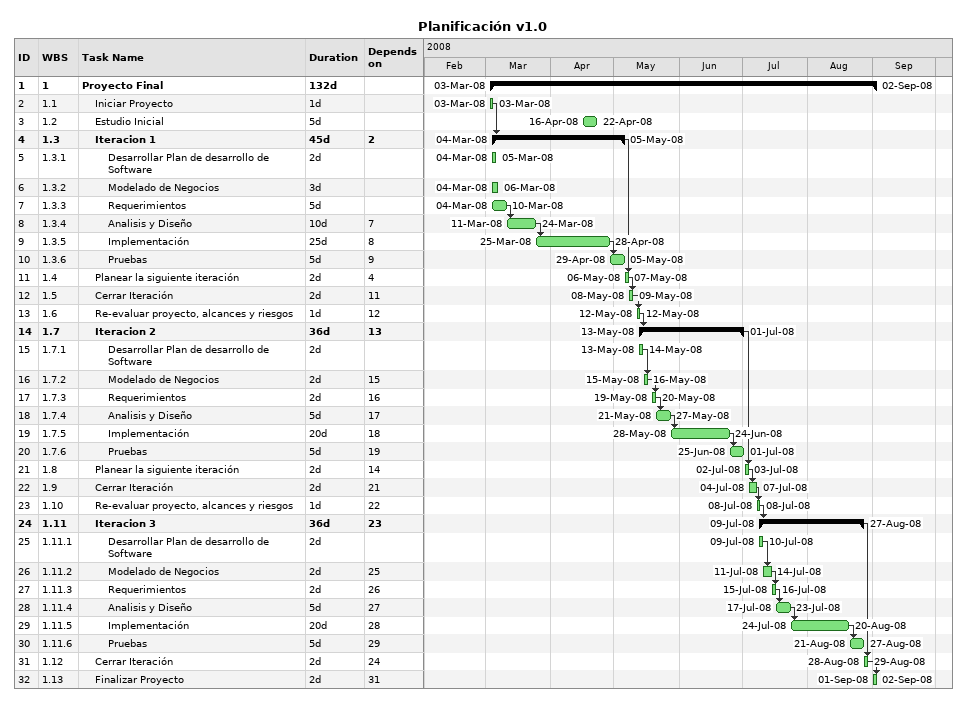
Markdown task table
Planificación v1.0

| ID | WBS | Task | Duration | Start | Finish | Predecessors |
|---|---|---|---|---|---|---|
| 1 | 1 | **Proyecto Final** | 132d | 2008-03-03 | 2008-09-02 |  |
| 2 | 1.1 | Iniciar Proyecto | 1d | 2008-03-03 | 2008-03-03 |  |
| 3 | 1.2 | Estudio Inicial | 5d | 2008-04-16 | 2008-04-22 |  |
| 4 | 1.3 | **Iteracion 1** | 45d | 2008-03-04 | 2008-05-05 | 2 |
| 5 | 1.3.1 | Desarrollar Plan de desarrollo de Software | 2d | 2008-03-04 | 2008-03-05 |  |
| 6 | 1.3.2 | Modelado de Negocios | 3d | 2008-03-04 | 2008-03-06 |  |
| 7 | 1.3.3 | Requerimientos | 5d | 2008-03-04 | 2008-03-10 |  |
| 8 | 1.3.4 | Analisis y Diseño | 10d | 2008-03-11 | 2008-03-24 | 7 |
| 9 | 1.3.5 | Implementación | 25d | 2008-03-25 | 2008-04-28 | 8 |
| 10 | 1.3.6 | Pruebas | 5d | 2008-04-29 | 2008-05-05 | 9 |
| 11 | 1.4 | Planear la siguiente iteración | 2d | 2008-05-06 | 2008-05-07 | 4 |
| 12 | 1.5 | Cerrar Iteración | 2d | 2008-05-08 | 2008-05-09 | 11 |
| 13 | 1.6 | Re-evaluar proyecto, alcances y riesgos | 1d | 2008-05-12 | 2008-05-12 | 12 |
| 14 | 1.7 | **Iteracion 2** | 36d | 2008-05-13 | 2008-07-01 | 13 |
| 15 | 1.7.1 | Desarrollar Plan de desarrollo de Software | 2d | 2008-05-13 | 2008-05-14 |  |
| 16 | 1.7.2 | Modelado de Negocios | 2d | 2008-05-15 | 2008-05-16 | 15 |
| 17 | 1.7.3 | Requerimientos | 2d | 2008-05-19 | 2008-05-20 | 16 |
| 18 | 1.7.4 | Analisis y Diseño | 5d | 2008-05-21 | 2008-05-27 | 17 |
| 19 | 1.7.5 | Implementación | 20d | 2008-05-28 | 2008-06-24 | 18 |
| 20 | 1.7.6 | Pruebas | 5d | 2008-06-25 | 2008-07-01 | 19 |
| 21 | 1.8 | Planear la siguiente iteración | 2d | 2008-07-02 | 2008-07-03 | 14 |
| 22 | 1.9 | Cerrar Iteración | 2d | 2008-07-04 | 2008-07-07 | 21 |
| 23 | 1.10 | Re-evaluar proyecto, alcances y riesgos | 1d | 2008-07-08 | 2008-07-08 | 22 |
| 24 | 1.11 | **Iteracion 3** | 36d | 2008-07-09 | 2008-08-27 | 23 |
| 25 | 1.11.1 | Desarrollar Plan de desarrollo de Software | 2d | 2008-07-09 | 2008-07-10 |  |
| 26 | 1.11.2 | Modelado de Negocios | 2d | 2008-07-11 | 2008-07-14 | 25 |
| 27 | 1.11.3 | Requerimientos | 2d | 2008-07-15 | 2008-07-16 | 26 |
| 28 | 1.11.4 | Analisis y Diseño | 5d | 2008-07-17 | 2008-07-23 | 27 |
| 29 | 1.11.5 | Implementación | 20d | 2008-07-24 | 2008-08-20 | 28 |
| 30 | 1.11.6 | Pruebas | 5d | 2008-08-21 | 2008-08-27 | 29 |
| 31 | 1.12 | Cerrar Iteración | 2d | 2008-08-28 | 2008-08-29 | 24 |
| 32 | 1.13 | Finalizar Proyecto | 2d | 2008-09-01 | 2008-09-02 | 31 |
